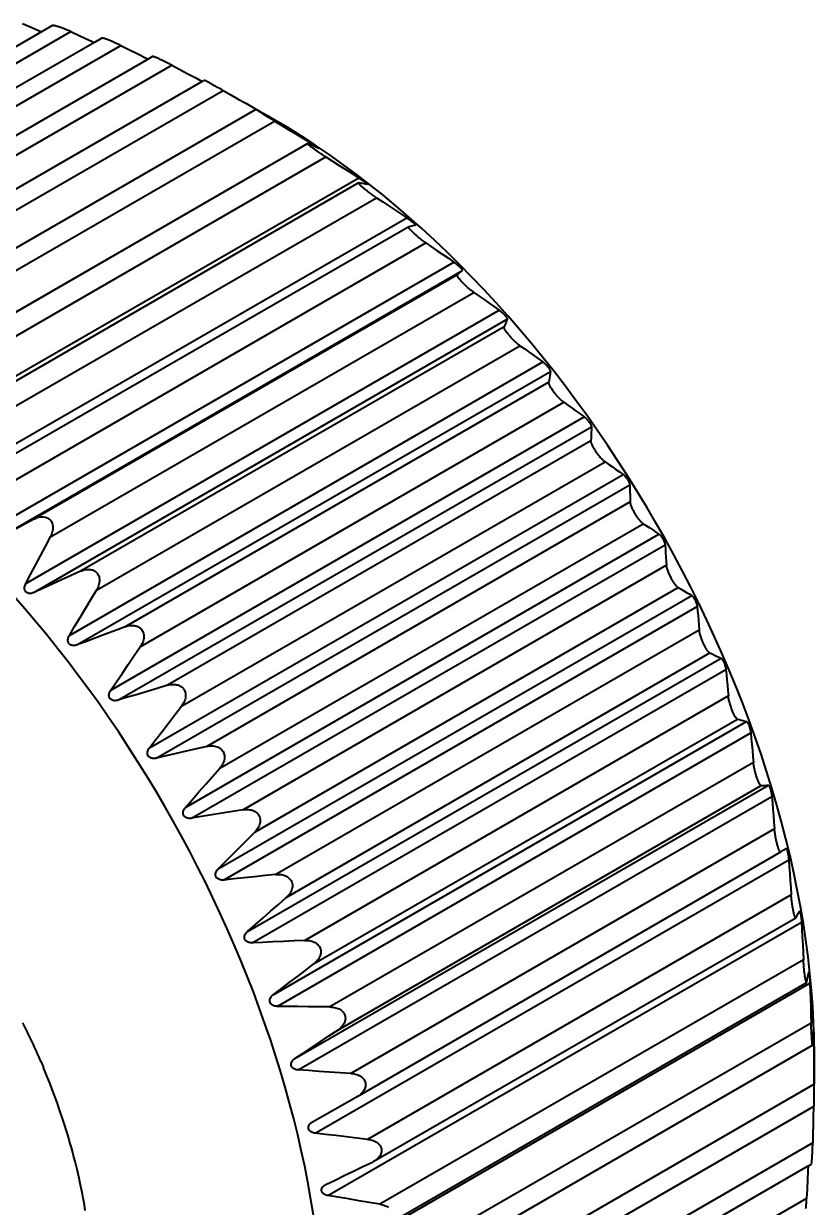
# Model space of a CAD drawing. Header units: millimetres. Extents: x 15 to 415, y 5 to 292.
# Drawn here: x 333.696 to 336.54, y 122.882 to 127.141 of the extents above; entities that cross this region are included whole.
import ezdxf

# ---------------------------------------------------------------- set-up
doc = ezdxf.new("R2010")
doc.units = ezdxf.units.MM
doc.layers.add('Geometries', color=7, linetype='Continuous')

msp = doc.modelspace()

# ---------------------------------------------------------------- linework, layer by layer
at = {"layer": 'Geometries', "linetype": 'Continuous', "lineweight": 40}
for p, q in [((333.7975, 127.1335), (333.7601, 127.112)), ((333.7601, 127.112), (332.3079, 126.2736)), ((332.3423, 126.2326), (333.8657, 127.1122)), ((333.9502, 127.0734), (332.4838, 126.2268)), ((333.9765, 127.0885), (333.9502, 127.0734)), ((332.5217, 126.1827), (334.0452, 127.0623)), ((334.1431, 127.0135), (332.6632, 126.1591)), ((332.7047, 126.112), (334.2281, 126.9916)), ((334.1594, 127.023), (334.1431, 127.0135)), ((334.3375, 126.9331), (332.8445, 126.0711)), ((332.8896, 126.0211), (334.413, 126.9007)), ((334.3448, 126.9373), (334.3375, 126.9331)), ((334.5311, 126.8323), (333.0264, 125.9636)), ((334.5472, 126.8236), (334.5476, 126.8239)), ((333.0749, 125.9108), (334.5984, 126.7903)), ((334.5732, 126.8091), (334.5732, 126.809)), ((334.5793, 126.8056), (334.5732, 126.809)), ((334.5733, 126.8092), (334.5951, 126.7965)), ((333.0213, 125.7305), (334.7248, 126.714)), ((334.7168, 126.7088), (333.2074, 125.8373)), ((333.2593, 125.7818), (334.7827, 126.6613)), ((333.1972, 125.6031), (334.9008, 126.5866)), ((334.9005, 126.5677), (333.3859, 125.6932)), ((333.4412, 125.6353), (334.9646, 126.5148)), ((333.3704, 125.4591), (335.0739, 126.4427)), ((335.0807, 126.4103), (333.5606, 125.5327)), ((335.0807, 126.4103), (335.0811, 126.4104)), ((335.1046, 126.4154), (335.1044, 126.4153)), ((333.6191, 125.4724), (335.1426, 126.3519)), ((333.5395, 125.2998), (335.243, 126.2833)), ((333.5691, 125.2699), (335.2726, 126.2534)), ((335.2557, 126.2376), (333.7323, 125.358)), ((333.7917, 125.2944), (335.3151, 126.1739)), ((333.7031, 125.1264), (335.4066, 126.1099)), ((333.7316, 125.0941), (335.4351, 126.0776)), ((335.424, 126.0505), (333.9006, 125.171)), ((333.9575, 125.1028), (335.4809, 125.9823)), ((333.8599, 124.9403), (335.5635, 125.9238)), ((333.8871, 124.9059), (335.5906, 125.8894)), ((335.5846, 125.8509), (334.0612, 124.9713)), ((334.1151, 124.8991), (335.6385, 125.7787)), ((334.0087, 124.7429), (335.7122, 125.7265)), ((334.0343, 124.7067), (335.7378, 125.6902)), ((335.7363, 125.6402), (334.2129, 124.7606)), ((334.2634, 124.685), (335.7868, 125.5645)), ((334.1482, 124.536), (335.8517, 125.5195)), ((334.172, 124.4982), (335.8756, 125.4818)), ((335.8778, 125.4202), (334.3544, 124.5406)), ((333.7323, 125.358), (333.5691, 125.2699)), ((334.4011, 124.4621), (335.9245, 125.3417)), ((334.2774, 124.3211), (335.9809, 125.3046)), ((334.2992, 124.2821), (336.0027, 125.2656)), ((336.008, 125.1926), (334.4846, 124.313)), ((334.5271, 124.2323), (336.0505, 125.1119)), ((334.3951, 124.1), (336.0986, 125.0836)), ((334.4148, 124.0601), (336.1183, 125.0436)), ((336.1259, 124.9593), (334.6024, 124.0797)), ((334.5005, 123.8745), (336.204, 124.858)), ((334.6404, 123.9974), (336.1638, 124.877)), ((334.5179, 123.834), (336.2214, 124.8175)), ((336.2304, 124.7221), (334.707, 123.8426)), ((334.5927, 123.6464), (336.2962, 124.6299)), ((334.7401, 123.7594), (336.2635, 124.6389)), ((334.6076, 123.6056), (336.3111, 124.5891)), ((336.3208, 124.483), (334.7974, 123.6034)), ((334.6709, 123.4175), (336.3744, 124.401)), ((334.8254, 123.5201), (336.3488, 124.3996)), ((334.6833, 123.3767), (336.3868, 124.3602)), ((336.3963, 124.2439), (334.8729, 123.3643)), ((334.7443, 123.1492), (336.4478, 124.1327)), ((334.896, 123.2816), (336.419, 124.1609)), ((336.419, 124.1609), (336.419, 124.1609)), ((336.438, 124.1731), (336.438, 124.1731)), ((336.4564, 124.0066), (334.933, 123.1271)), ((334.9557, 123.0482), (336.4731, 123.9243)), ((334.7901, 122.925), (336.4936, 123.9085)), ((336.5005, 123.7732), (334.977, 122.8937)), ((334.8203, 122.7057), (336.5239, 123.6893)), ((334.9994, 122.8189), (336.5114, 123.6918)), ((336.5282, 123.5455), (335.0048, 122.666)), ((335.0266, 122.5954), (336.5336, 123.4655)), ((336.534, 123.4679), (336.5345, 123.4746)), ((336.5345, 123.4746), (336.5383, 123.4768)), ((336.5397, 123.264), (336.5397, 123.4285)), ((333.7593, 123.4032), (333.7671, 123.3848)), ((336.5394, 123.3254), (335.016, 122.4458)), ((334.7345, 123.1896), (334.8956, 123.2814)), ((334.896, 123.2816), (334.8956, 123.2814)), ((335.0371, 122.3796), (336.5365, 123.2452)), ((336.5365, 123.2452), (336.5395, 123.247)), ((334.7343, 123.1895), (334.7345, 123.1896)), ((336.534, 123.1145), (335.0106, 122.235)), ((335.031, 122.1732), (336.5175, 123.0315)), ((336.5175, 123.0315), (336.5292, 123.0382)), ((334.7803, 122.9632), (334.783, 122.9646)), ((336.512, 122.9146), (334.9886, 122.0351))]:
    msp.add_line(p, q, dxfattribs=at)
at = {"layer": 'Geometries', "linetype": 'Continuous', "lineweight": 40, "flags": 128}
for points in [[(333.6911, 127.1409), (333.7244, 127.127), (333.7574, 127.1131), (333.7601, 127.112)], [(333.8657, 127.1122), (333.8614, 127.1141), (333.857, 127.116), (333.8525, 127.1179), (333.8479, 127.1199), (333.8433, 127.1217), (333.8394, 127.1232), (333.8355, 127.1247), (333.8316, 127.1261), (333.8277, 127.1275), (333.8246, 127.1285), (333.8215, 127.1295), (333.8184, 127.1305), (333.8156, 127.1313), (333.8128, 127.132), (333.8102, 127.1327), (333.8077, 127.1332), (333.8055, 127.1336), (333.8032, 127.1339), (333.8013, 127.1341), (333.7997, 127.1341), (333.7984, 127.1339), (333.7975, 127.1336), (333.7975, 127.1335)], [(333.8657, 127.1122), (333.8977, 127.0975), (333.9294, 127.083), (333.9503, 127.0734)], [(334.0452, 127.0623), (334.0411, 127.0643), (334.0369, 127.0663), (334.0325, 127.0684), (334.0281, 127.0704), (334.0235, 127.0725), (334.0197, 127.0742), (334.0159, 127.0758), (334.0121, 127.0775), (334.0083, 127.0791), (334.0052, 127.0803), (334.0021, 127.0816), (333.9991, 127.0827), (333.9962, 127.0838), (333.9934, 127.0848), (333.9907, 127.0857), (333.9882, 127.0865), (333.986, 127.0872), (333.9836, 127.0878), (333.9815, 127.0883), (333.9798, 127.0886), (333.9784, 127.0888), (333.9773, 127.0888), (333.9766, 127.0886), (333.9765, 127.0885)], [(334.0452, 127.0623), (334.0758, 127.0471), (334.106, 127.032), (334.136, 127.0171), (334.1431, 127.0135)], [(334.2281, 126.9916), (334.2242, 126.9936), (334.2202, 126.9958), (334.216, 126.9979), (334.2117, 127.0001), (334.2073, 127.0023), (334.2037, 127.0042), (334.1999, 127.006), (334.1962, 127.0079), (334.1924, 127.0097), (334.1894, 127.0111), (334.1863, 127.0125), (334.1834, 127.0139), (334.1805, 127.0152), (334.1777, 127.0165), (334.175, 127.0177), (334.1725, 127.0187), (334.1702, 127.0197), (334.1677, 127.0207), (334.1656, 127.0215), (334.1637, 127.0221), (334.1622, 127.0226), (334.161, 127.0229), (334.1601, 127.023), (334.1595, 127.023), (334.1594, 127.0229)], [(334.2281, 126.9916), (334.2572, 126.9761), (334.2859, 126.9607), (334.3144, 126.9455), (334.3375, 126.9331)], [(334.413, 126.9007), (334.4093, 126.9028), (334.4055, 126.9049), (334.4015, 126.9072), (334.3974, 126.9095), (334.3932, 126.9118), (334.3896, 126.9138), (334.386, 126.9158), (334.3824, 126.9178), (334.3787, 126.9198), (334.3758, 126.9214), (334.3728, 126.9231), (334.3698, 126.9247), (334.367, 126.9262), (334.3642, 126.9277), (334.3615, 126.9291), (334.359, 126.9304), (334.3567, 126.9317), (334.3542, 126.933), (334.3519, 126.9341), (334.35, 126.9351), (334.3484, 126.9359), (334.347, 126.9365), (334.346, 126.9369), (334.3452, 126.9372), (334.3448, 126.9373), (334.3448, 126.9373)], [(334.413, 126.9007), (334.4405, 126.8851), (334.4677, 126.8696), (334.4946, 126.8543), (334.5213, 126.839), (334.5476, 126.8239)], [(334.5984, 126.7903), (334.5949, 126.7924), (334.5913, 126.7946), (334.5875, 126.7969), (334.5836, 126.7992), (334.5796, 126.8017), (334.5762, 126.8038), (334.5727, 126.8059), (334.5692, 126.8081), (334.5657, 126.8102), (334.5628, 126.812), (334.5599, 126.8138), (334.557, 126.8156), (334.5542, 126.8174), (334.5514, 126.8191), (334.5488, 126.8208), (334.5463, 126.8223), (334.5439, 126.8238), (334.5414, 126.8254), (334.5391, 126.8269), (334.5371, 126.8281), (334.5354, 126.8293), (334.534, 126.8302), (334.5328, 126.8309), (334.5319, 126.8316), (334.5313, 126.832), (334.5311, 126.8322), (334.5311, 126.8323)], [(334.5311, 126.8323), (334.5311, 126.8323), (334.5315, 126.8322), (334.532, 126.8319), (334.5328, 126.8315), (334.5338, 126.8309)], [(334.5472, 126.8236), (334.5432, 126.8258), (334.5338, 126.8309)], [(334.5732, 126.8091), (334.5704, 126.8106), (334.5614, 126.8157), (334.5524, 126.8207), (334.5472, 126.8236)], [(334.5476, 126.8239), (334.5499, 126.8226), (334.5523, 126.8212), (334.5549, 126.8197), (334.5575, 126.8182), (334.5592, 126.8173), (334.5609, 126.8163), (334.5627, 126.8153), (334.5644, 126.8143), (334.5658, 126.8135), (334.5672, 126.8127), (334.5686, 126.8118), (334.57, 126.811), (334.5713, 126.8103), (334.5726, 126.8096), (334.5733, 126.8092)], [(334.5733, 126.8092), (334.5738, 126.8089), (334.5749, 126.8082), (334.5766, 126.8072), (334.578, 126.8064), (334.5792, 126.8057), (334.58, 126.8053), (334.5803, 126.8051), (334.5805, 126.8049), (334.5806, 126.8049)], [(334.5806, 126.8049), (334.5806, 126.8049), (334.5804, 126.805), (334.58, 126.8052), (334.5793, 126.8056)], [(334.5984, 126.7903), (334.6242, 126.7748), (334.6497, 126.7595), (334.675, 126.7442), (334.7001, 126.7291), (334.7248, 126.714)], [(334.7827, 126.6613), (334.7795, 126.6634), (334.7761, 126.6656), (334.7725, 126.6679), (334.7688, 126.6703), (334.765, 126.6728), (334.7618, 126.675), (334.7585, 126.6772), (334.7551, 126.6795), (334.7517, 126.6818), (334.7489, 126.6838), (334.7461, 126.6857), (334.7433, 126.6877), (334.7406, 126.6896), (334.7379, 126.6916), (334.7353, 126.6935), (334.7328, 126.6953), (334.7305, 126.697), (334.7279, 126.6989), (334.7256, 126.7007), (334.7236, 126.7022), (334.7218, 126.7037), (334.7203, 126.7049), (334.719, 126.706), (334.718, 126.707), (334.7173, 126.7077), (334.7169, 126.7083), (334.7167, 126.7086), (334.7168, 126.7088)], [(334.7168, 126.7088), (334.7169, 126.7088), (334.7173, 126.7088), (334.7179, 126.7086), (334.7187, 126.7083)], [(334.7563, 126.6926), (334.749, 126.6957), (334.7416, 126.6989), (334.7341, 126.702), (334.7265, 126.7052), (334.7187, 126.7083)], [(334.7248, 126.714), (334.727, 126.7127), (334.7293, 126.7113), (334.7317, 126.7098), (334.7342, 126.7082), (334.7364, 126.7069), (334.7386, 126.7055), (334.7408, 126.704), (334.7427, 126.7028), (334.7445, 126.7016), (334.7463, 126.7004), (334.748, 126.6993), (334.7497, 126.6982), (334.7512, 126.6972), (334.7524, 126.6963), (334.7534, 126.6955), (334.7544, 126.6949), (334.7556, 126.694), (334.7564, 126.6933), (334.757, 126.6928), (334.7573, 126.6924), (334.7572, 126.6923)], [(334.7572, 126.6923), (334.7572, 126.6923), (334.7569, 126.6924), (334.7563, 126.6926)], [(334.7827, 126.6613), (334.8068, 126.6462), (334.8307, 126.6311), (334.8543, 126.6162), (334.8776, 126.6013), (334.9008, 126.5866)], [(334.9646, 126.5148), (334.9616, 126.5168), (334.9585, 126.519), (334.9551, 126.5213), (334.9516, 126.5237), (334.948, 126.5263), (334.945, 126.5285), (334.9419, 126.5308), (334.9386, 126.5332), (334.9354, 126.5356), (334.9327, 126.5377), (334.93, 126.5398), (334.9273, 126.5419), (334.9247, 126.544), (334.922, 126.5462), (334.9195, 126.5482), (334.917, 126.5503), (334.9147, 126.5522), (334.9122, 126.5544), (334.9099, 126.5565), (334.9079, 126.5584), (334.906, 126.5601), (334.9044, 126.5617), (334.9031, 126.5631), (334.902, 126.5644), (334.9011, 126.5655), (334.9006, 126.5664), (334.9003, 126.567), (334.9003, 126.5675), (334.9005, 126.5677)], [(334.9005, 126.5677), (334.9006, 126.5677), (334.901, 126.5678), (334.9017, 126.5678)], [(334.9008, 126.5866), (334.9028, 126.5853), (334.9049, 126.5839), (334.9072, 126.5824), (334.9096, 126.5808), (334.9117, 126.5793), (334.9138, 126.5778), (334.9159, 126.5763), (334.9177, 126.575), (334.9195, 126.5737), (334.9212, 126.5724), (334.9229, 126.5711), (334.9245, 126.5699), (334.926, 126.5687), (334.9272, 126.5677), (334.9283, 126.5668), (334.9292, 126.566), (334.9305, 126.5648), (334.9314, 126.5639), (334.9321, 126.5631), (334.9324, 126.5626), (334.9325, 126.5623), (334.9324, 126.5621)], [(334.9319, 126.5621), (334.926, 126.5633), (334.9201, 126.5644), (334.914, 126.5656), (334.9079, 126.5667), (334.9017, 126.5678)], [(334.9324, 126.5621), (334.9323, 126.5621), (334.9319, 126.5621)], [(334.9646, 126.5148), (334.987, 126.5002), (335.0091, 126.4856), (335.0309, 126.4712), (335.0525, 126.4569), (335.0739, 126.4427)], [(335.0739, 126.4427), (335.0758, 126.4414), (335.0778, 126.44), (335.08, 126.4385), (335.0822, 126.4368), (335.0842, 126.4354), (335.0862, 126.4338), (335.0882, 126.4322), (335.0899, 126.4308), (335.0917, 126.4294), (335.0933, 126.428), (335.095, 126.4266), (335.0965, 126.4252), (335.098, 126.4239), (335.0992, 126.4228), (335.1003, 126.4217), (335.1012, 126.4207), (335.1025, 126.4194), (335.1035, 126.4182), (335.1042, 126.4172), (335.1046, 126.4165), (335.1048, 126.4159), (335.1047, 126.4155), (335.1046, 126.4154)], [(335.1426, 126.3519), (335.1398, 126.3538), (335.1369, 126.3559), (335.1338, 126.3582), (335.1305, 126.3606), (335.1272, 126.3632), (335.1243, 126.3654), (335.1213, 126.3678), (335.1183, 126.3703), (335.1152, 126.3728), (335.1126, 126.375), (335.1101, 126.3772), (335.1075, 126.3795), (335.1049, 126.3817), (335.1024, 126.384), (335.0999, 126.3863), (335.0976, 126.3885), (335.0953, 126.3907), (335.0928, 126.3932), (335.0905, 126.3955), (335.0885, 126.3977), (335.0866, 126.3997), (335.085, 126.4016), (335.0837, 126.4033), (335.0824, 126.4049), (335.0815, 126.4064), (335.0808, 126.4076), (335.0804, 126.4086), (335.0803, 126.4093), (335.0804, 126.4099), (335.0806, 126.4102), (335.0807, 126.4103)], [(335.1044, 126.4153), (335.0999, 126.4144), (335.0953, 126.4135), (335.0907, 126.4125), (335.0859, 126.4115), (335.0811, 126.4104)], [(335.1426, 126.3519), (335.1631, 126.338), (335.1834, 126.3242), (335.2035, 126.3105), (335.2234, 126.2968), (335.243, 126.2833)], [(335.243, 126.2833), (335.2448, 126.2821), (335.2466, 126.2807), (335.2486, 126.2792), (335.2507, 126.2776), (335.2525, 126.2761), (335.2544, 126.2745), (335.2564, 126.2728), (335.258, 126.2714), (335.2596, 126.2699), (335.2612, 126.2684), (335.2628, 126.2669), (335.2643, 126.2654), (335.2658, 126.2639), (335.2669, 126.2626), (335.268, 126.2614), (335.269, 126.2603), (335.2703, 126.2587), (335.2713, 126.2574), (335.272, 126.2561), (335.2725, 126.2552), (335.2728, 126.2544), (335.2728, 126.2538), (335.2726, 126.2534)], [(335.3151, 126.1739), (335.313, 126.1754), (335.3109, 126.177), (335.3086, 126.1787), (335.3061, 126.1806), (335.3036, 126.1827), (335.3009, 126.1849), (335.2983, 126.1871), (335.2955, 126.1895), (335.2927, 126.192), (335.2897, 126.1947), (335.2873, 126.1969), (335.2849, 126.1992), (335.2824, 126.2016), (335.28, 126.204), (335.2776, 126.2064), (335.2753, 126.2088), (335.2729, 126.2113), (335.2707, 126.2137), (335.2689, 126.2157), (335.2672, 126.2177), (335.2655, 126.2196), (335.264, 126.2215), (335.2626, 126.2232), (335.2613, 126.2249), (335.2602, 126.2265), (335.2591, 126.2279), (335.2578, 126.2299), (335.2568, 126.2317), (335.256, 126.2332), (335.2555, 126.2346), (335.2553, 126.2356), (335.2552, 126.2364), (335.2554, 126.2371), (335.2557, 126.2376)], [(335.2726, 126.2534), (335.2694, 126.2503), (335.2661, 126.2472), (335.2627, 126.244), (335.2592, 126.2408), (335.2557, 126.2376)], [(335.3151, 126.1739), (335.3338, 126.1609), (335.3523, 126.148), (335.3706, 126.1352), (335.3887, 126.1225), (335.4066, 126.1099)], [(335.4066, 126.1099), (335.4082, 126.1087), (335.4099, 126.1074), (335.4118, 126.106), (335.4137, 126.1043), (335.4154, 126.1028), (335.4172, 126.1012), (335.419, 126.0995), (335.4205, 126.098), (335.4221, 126.0964), (335.4236, 126.0948), (335.4251, 126.0932), (335.4266, 126.0916), (335.4279, 126.09), (335.4291, 126.0886), (335.4301, 126.0873), (335.4311, 126.0861), (335.4324, 126.0843), (335.4334, 126.0827), (335.4342, 126.0812), (335.4348, 126.08), (335.4351, 126.079), (335.4352, 126.0782), (335.4351, 126.0776)], [(335.4809, 125.9823), (335.4786, 125.984), (335.4761, 125.9859), (335.4735, 125.988), (335.4708, 125.9903), (335.4679, 125.9928), (335.4654, 125.995), (335.4629, 125.9974), (335.4602, 126), (335.4575, 126.0027), (335.4553, 126.005), (335.453, 126.0074), (335.4506, 126.0098), (335.4483, 126.0124), (335.4461, 126.0149), (335.4438, 126.0175), (335.4416, 126.0201), (335.4395, 126.0227), (335.4372, 126.0256), (335.435, 126.0284), (335.433, 126.0311), (335.4312, 126.0338), (335.4296, 126.0362), (335.4281, 126.0385), (335.4268, 126.0408), (335.4257, 126.0429), (335.4249, 126.0448), (335.4243, 126.0464), (335.4239, 126.0477), (335.4238, 126.0488), (335.4238, 126.0498), (335.424, 126.0505)], [(335.4351, 126.0776), (335.433, 126.0723), (335.4308, 126.067), (335.4286, 126.0616), (335.4263, 126.0561), (335.424, 126.0505)], [(335.4809, 125.9823), (335.4978, 125.9705), (335.5145, 125.9587), (335.531, 125.947), (335.5473, 125.9353), (335.5635, 125.9238)], [(335.5635, 125.9238), (335.5649, 125.9227), (335.5664, 125.9215), (335.5681, 125.92), (335.5699, 125.9184), (335.5715, 125.9169), (335.5731, 125.9153), (335.5748, 125.9136), (335.5762, 125.912), (335.5777, 125.9104), (335.5791, 125.9088), (335.5806, 125.9071), (335.5819, 125.9053), (335.5833, 125.9036), (335.5844, 125.9022), (335.5854, 125.9007), (335.5863, 125.8993), (335.5876, 125.8973), (335.5886, 125.8955), (335.5894, 125.8939), (335.59, 125.8924), (335.5904, 125.8912), (335.5906, 125.8902), (335.5906, 125.8894)], [(335.5906, 125.8894), (335.5895, 125.8819), (335.5883, 125.8742), (335.5872, 125.8665), (335.5859, 125.8588), (335.5846, 125.8509)], [(335.6385, 125.7787), (335.6365, 125.7802), (335.6343, 125.7819), (335.6319, 125.7839), (335.6294, 125.7861), (335.6268, 125.7885), (335.6246, 125.7907), (335.6222, 125.7931), (335.6198, 125.7956), (335.6173, 125.7983), (335.6152, 125.8007), (335.613, 125.8031), (335.6109, 125.8057), (335.6087, 125.8083), (335.6066, 125.8109), (335.6044, 125.8137), (335.6024, 125.8164), (335.6004, 125.8191), (335.5982, 125.8222), (335.5961, 125.8253), (335.5941, 125.8282), (335.5924, 125.8311), (335.5908, 125.8339), (335.5894, 125.8364), (335.588, 125.839), (335.5869, 125.8415), (335.586, 125.8436), (335.5853, 125.8456), (335.5849, 125.8472), (335.5846, 125.8486), (335.5845, 125.8498), (335.5846, 125.8509)], [(335.6385, 125.7787), (335.6536, 125.7681), (335.6685, 125.7576), (335.6832, 125.7471), (335.6978, 125.7368), (335.7122, 125.7265)], [(335.7122, 125.7265), (335.7135, 125.7255), (335.7149, 125.7243), (335.7164, 125.723), (335.718, 125.7214), (335.7195, 125.72), (335.721, 125.7183), (335.7225, 125.7166), (335.7239, 125.715), (335.7252, 125.7134), (335.7266, 125.7117), (335.7279, 125.7099), (335.7292, 125.7081), (335.7304, 125.7063), (335.7315, 125.7047), (335.7324, 125.7031), (335.7333, 125.7017), (335.7346, 125.6995), (335.7356, 125.6974), (335.7364, 125.6956), (335.7371, 125.6939), (335.7375, 125.6925), (335.7377, 125.6913), (335.7378, 125.6902)], [(335.7378, 125.6902), (335.7376, 125.6804), (335.7373, 125.6705), (335.737, 125.6605), (335.7367, 125.6504), (335.7363, 125.6402)], [(335.7868, 125.5645), (335.785, 125.5658), (335.783, 125.5674), (335.7809, 125.5692), (335.7787, 125.5713), (335.7763, 125.5736), (335.7743, 125.5758), (335.7722, 125.5781), (335.7699, 125.5806), (335.7677, 125.5833), (335.7657, 125.5857), (335.7638, 125.5881), (335.7618, 125.5907), (335.7598, 125.5934), (335.7578, 125.5961), (335.7558, 125.599), (335.7539, 125.6018), (335.752, 125.6047), (335.7499, 125.608), (335.7479, 125.6113), (335.7461, 125.6144), (335.7444, 125.6176), (335.7428, 125.6205), (335.7415, 125.6233), (335.7401, 125.6263), (335.739, 125.629), (335.7381, 125.6315), (335.7373, 125.6337), (335.7368, 125.6356), (335.7365, 125.6374), (335.7363, 125.6389), (335.7363, 125.6402)], [(335.7868, 125.5645), (335.8001, 125.5554), (335.8132, 125.5463), (335.8262, 125.5373), (335.8391, 125.5284), (335.8517, 125.5195)], [(335.8517, 125.5195), (335.8529, 125.5187), (335.8541, 125.5176), (335.8555, 125.5163), (335.8569, 125.5149), (335.8582, 125.5134), (335.8596, 125.5118), (335.861, 125.5101), (335.8622, 125.5085), (335.8635, 125.5069), (335.8647, 125.5051), (335.8659, 125.5033), (335.8671, 125.5014), (335.8683, 125.4995), (335.8693, 125.4978), (335.8702, 125.4962), (335.871, 125.4946), (335.8722, 125.4922), (335.8732, 125.49), (335.874, 125.488), (335.8747, 125.4861), (335.8751, 125.4845), (335.8754, 125.483), (335.8756, 125.4818)], [(335.8756, 125.4818), (335.8761, 125.4697), (335.8766, 125.4575), (335.877, 125.4452), (335.8774, 125.4327), (335.8778, 125.4202)], [(335.9245, 125.3417), (335.9229, 125.3428), (335.9212, 125.3441), (335.9194, 125.3458), (335.9174, 125.3477), (335.9153, 125.3499), (335.9135, 125.3519), (335.9115, 125.3542), (335.9095, 125.3567), (335.9075, 125.3593), (335.9057, 125.3617), (335.904, 125.3641), (335.9022, 125.3667), (335.9003, 125.3695), (335.8985, 125.3723), (335.8967, 125.3752), (335.8949, 125.3781), (335.8932, 125.3811), (335.8912, 125.3846), (335.8894, 125.388), (335.8876, 125.3914), (335.886, 125.3947), (335.8845, 125.3979), (335.8832, 125.401), (335.8819, 125.4042), (335.8808, 125.4072), (335.8799, 125.41), (335.8791, 125.4126), (335.8786, 125.4148), (335.8782, 125.4168), (335.8779, 125.4186), (335.8778, 125.4202)], [(333.7323, 125.358), (333.7367, 125.3602), (333.7413, 125.3622), (333.7459, 125.3638), (333.7506, 125.3651), (333.7554, 125.3661), (333.7594, 125.3665), (333.7633, 125.3667), (333.7673, 125.3665), (333.7712, 125.366), (333.7744, 125.3653), (333.7775, 125.3644), (333.7805, 125.3632), (333.7833, 125.3617), (333.7861, 125.36), (333.7886, 125.3579), (333.791, 125.3556), (333.7931, 125.3531), (333.7953, 125.3499), (333.7971, 125.3464), (333.7985, 125.3427), (333.7997, 125.3388), (333.8004, 125.3347), (333.8008, 125.3305), (333.8008, 125.3258), (333.8004, 125.321), (333.7996, 125.3162), (333.7985, 125.3115), (333.7972, 125.3071), (333.7956, 125.3028), (333.7937, 125.2985), (333.7917, 125.2944)], [(335.9245, 125.3417), (335.9361, 125.3342), (335.9475, 125.3267), (335.9587, 125.3193), (335.9699, 125.312), (335.9809, 125.3046)], [(333.7031, 125.1264), (333.7205, 125.1593), (333.738, 125.1926), (333.7557, 125.2262), (333.7736, 125.2601), (333.7917, 125.2944)], [(335.9809, 125.3046), (335.9819, 125.3039), (335.983, 125.303), (335.9842, 125.3018), (335.9854, 125.3004), (335.9866, 125.2991), (335.9878, 125.2975), (335.9891, 125.2958), (335.9902, 125.2942), (335.9913, 125.2925), (335.9924, 125.2908), (335.9936, 125.2889), (335.9947, 125.287), (335.9957, 125.285), (335.9966, 125.2833), (335.9975, 125.2815), (335.9983, 125.2799), (335.9994, 125.2773), (336.0003, 125.2749), (336.0011, 125.2727), (336.0018, 125.2706), (336.0022, 125.2688), (336.0026, 125.2671), (336.0027, 125.2656)], [(336.0027, 125.2656), (336.0039, 125.2513), (336.0049, 125.2369), (336.006, 125.2223), (336.007, 125.2075), (336.008, 125.1926)], [(333.9006, 125.171), (333.8661, 125.1553), (333.832, 125.1398), (333.7982, 125.1244), (333.7647, 125.1092), (333.7316, 125.0941)], [(333.9006, 125.171), (333.9051, 125.1729), (333.9098, 125.1745), (333.9146, 125.1759), (333.9194, 125.1768), (333.9243, 125.1774), (333.9283, 125.1776), (333.9323, 125.1775), (333.9363, 125.177), (333.9402, 125.1763), (333.9434, 125.1754), (333.9465, 125.1742), (333.9495, 125.1728), (333.9523, 125.1711), (333.9549, 125.1691), (333.9574, 125.1669), (333.9597, 125.1644), (333.9617, 125.1617), (333.9638, 125.1583), (333.9654, 125.1547), (333.9667, 125.1509), (333.9676, 125.1468), (333.9682, 125.1427), (333.9684, 125.1385), (333.9681, 125.1337), (333.9675, 125.1289), (333.9665, 125.1242), (333.9652, 125.1195), (333.9636, 125.1152), (333.9618, 125.1109), (333.9597, 125.1068), (333.9575, 125.1028)], [(336.0505, 125.1119), (336.0492, 125.1127), (336.0477, 125.1139), (336.0461, 125.1154), (336.0444, 125.1171), (336.0425, 125.1191), (336.0409, 125.1211), (336.0392, 125.1232), (336.0375, 125.1256), (336.0356, 125.1282), (336.0341, 125.1305), (336.0325, 125.133), (336.0309, 125.1356), (336.0292, 125.1383), (336.0276, 125.1411), (336.0259, 125.1441), (336.0243, 125.1471), (336.0227, 125.1502), (336.0209, 125.1538), (336.0192, 125.1574), (336.0176, 125.1609), (336.0161, 125.1645), (336.0147, 125.1679), (336.0135, 125.1712), (336.0122, 125.1747), (336.0112, 125.178), (336.0102, 125.181), (336.0095, 125.1839), (336.0089, 125.1863), (336.0085, 125.1886), (336.0082, 125.1907), (336.008, 125.1926)], [(333.7316, 125.0941), (333.7287, 125.0929), (333.7258, 125.092), (333.7228, 125.0913), (333.7198, 125.0909), (333.7172, 125.0909), (333.7146, 125.0911), (333.7121, 125.0915), (333.7101, 125.0922), (333.7082, 125.093), (333.7064, 125.0941), (333.7047, 125.0954), (333.7032, 125.097), (333.7019, 125.0987), (333.7009, 125.1003), (333.7001, 125.1021), (333.6995, 125.104), (333.6989, 125.107), (333.6987, 125.1102), (333.6989, 125.1135), (333.6995, 125.1167), (333.7004, 125.1199), (333.7016, 125.1232), (333.7031, 125.1264)], [(336.0505, 125.1119), (336.0604, 125.1061), (336.0701, 125.1005), (336.0797, 125.0948), (336.0892, 125.0892), (336.0986, 125.0836)], [(333.8599, 124.9403), (333.879, 124.9721), (333.8983, 125.0043), (333.9178, 125.0368), (333.9375, 125.0697), (333.9575, 125.1028)], [(336.0986, 125.0836), (336.0995, 125.083), (336.1004, 125.0822), (336.1014, 125.0811), (336.1026, 125.0798), (336.1036, 125.0785), (336.1046, 125.077), (336.1058, 125.0754), (336.1067, 125.0738), (336.1077, 125.0721), (336.1087, 125.0704), (336.1098, 125.0685), (336.1107, 125.0665), (336.1117, 125.0645), (336.1125, 125.0627), (336.1133, 125.0609), (336.114, 125.0591), (336.1151, 125.0564), (336.1159, 125.0539), (336.1167, 125.0515), (336.1173, 125.0492), (336.1178, 125.0472), (336.1181, 125.0453), (336.1183, 125.0436)], [(336.1183, 125.0436), (336.1199, 125.0271), (336.1214, 125.0104), (336.1229, 124.9935), (336.1244, 124.9765), (336.1259, 124.9593)], [(334.0612, 124.9713), (334.0257, 124.958), (333.9905, 124.9447), (333.9557, 124.9316), (333.9212, 124.9187), (333.8871, 124.9059)], [(334.0612, 124.9713), (334.0659, 124.9729), (334.0707, 124.9743), (334.0756, 124.9753), (334.0805, 124.9759), (334.0854, 124.9762), (334.0895, 124.9761), (334.0935, 124.9757), (334.0975, 124.9749), (334.1014, 124.9739), (334.1046, 124.9728), (334.1076, 124.9714), (334.1105, 124.9698), (334.1133, 124.9679), (334.1159, 124.9657), (334.1183, 124.9633), (334.1205, 124.9607), (334.1224, 124.9579), (334.1242, 124.9543), (334.1257, 124.9506), (334.1268, 124.9467), (334.1276, 124.9425), (334.1279, 124.9383), (334.1279, 124.9341), (334.1274, 124.9293), (334.1265, 124.9246), (334.1253, 124.9199), (334.1237, 124.9153), (334.1219, 124.9111), (334.1199, 124.907), (334.1176, 124.903), (334.1151, 124.8991)], [(336.1638, 124.877), (336.1627, 124.8776), (336.1615, 124.8786), (336.1601, 124.8798), (336.1586, 124.8813), (336.157, 124.8832), (336.1557, 124.885), (336.1542, 124.887), (336.1527, 124.8892), (336.1511, 124.8918), (336.1497, 124.894), (336.1483, 124.8964), (336.1469, 124.899), (336.1455, 124.9017), (336.144, 124.9046), (336.1425, 124.9076), (336.1411, 124.9107), (336.1397, 124.9138), (336.1381, 124.9175), (336.1365, 124.9212), (336.1351, 124.9249), (336.1337, 124.9286), (336.1324, 124.9322), (336.1312, 124.9357), (336.1301, 124.9395), (336.1291, 124.943), (336.1282, 124.9464), (336.1275, 124.9495), (336.1269, 124.9522), (336.1264, 124.9548), (336.1261, 124.9571), (336.1259, 124.9593)], [(333.8871, 124.9059), (333.8841, 124.9049), (333.8811, 124.9041), (333.8781, 124.9037), (333.875, 124.9035), (333.8724, 124.9036), (333.8698, 124.904), (333.8673, 124.9047), (333.8653, 124.9054), (333.8634, 124.9064), (333.8616, 124.9076), (333.86, 124.9091), (333.8586, 124.9107), (333.8573, 124.9125), (333.8564, 124.9143), (333.8557, 124.9161), (333.8552, 124.918), (333.8548, 124.9211), (333.8547, 124.9243), (333.8551, 124.9276), (333.8558, 124.9308), (333.8569, 124.934), (333.8583, 124.9372), (333.8599, 124.9403)], [(334.0087, 124.7429), (334.0295, 124.7736), (334.0506, 124.8045), (334.0719, 124.8357), (334.0934, 124.8673), (334.1151, 124.8991)], [(336.1638, 124.877), (336.1721, 124.8732), (336.1802, 124.8694), (336.1883, 124.8656), (336.1962, 124.8618), (336.204, 124.858)], [(336.204, 124.858), (336.2047, 124.8576), (336.2055, 124.8569), (336.2064, 124.856), (336.2073, 124.8548), (336.2082, 124.8536), (336.2091, 124.8522), (336.2101, 124.8506), (336.2109, 124.8491), (336.2118, 124.8475), (336.2127, 124.8457), (336.2136, 124.8438), (336.2145, 124.8418), (336.2153, 124.8398), (336.216, 124.8379), (336.2167, 124.836), (336.2174, 124.8342), (336.2183, 124.8314), (336.2191, 124.8287), (336.2198, 124.8261), (336.2204, 124.8237), (336.2208, 124.8215), (336.2212, 124.8194), (336.2214, 124.8175)], [(336.2214, 124.8175), (336.2233, 124.7988), (336.2251, 124.7799), (336.2269, 124.7608), (336.2287, 124.7416), (336.2304, 124.7221)], [(334.0343, 124.7067), (334.0313, 124.7059), (334.0282, 124.7054), (334.0251, 124.7051), (334.022, 124.7052), (334.0194, 124.7054), (334.0168, 124.706), (334.0143, 124.7068), (334.0124, 124.7077), (334.0105, 124.7089), (334.0088, 124.7102), (334.0072, 124.7117), (334.0058, 124.7135), (334.0047, 124.7153), (334.0039, 124.7172), (334.0032, 124.7191), (334.0028, 124.721), (334.0025, 124.7241), (334.0026, 124.7273), (334.0032, 124.7306), (334.0041, 124.7338), (334.0053, 124.7369), (334.0069, 124.74), (334.0087, 124.7429)], [(334.2129, 124.7606), (334.1764, 124.7496), (334.1404, 124.7387), (334.1047, 124.7279), (334.0693, 124.7173), (334.0343, 124.7067)], [(334.2129, 124.7606), (334.2177, 124.7619), (334.2226, 124.7629), (334.2276, 124.7636), (334.2325, 124.7639), (334.2375, 124.7639), (334.2416, 124.7635), (334.2456, 124.7628), (334.2496, 124.7619), (334.2535, 124.7606), (334.2566, 124.7592), (334.2596, 124.7576), (334.2625, 124.7558), (334.2651, 124.7538), (334.2676, 124.7514), (334.2699, 124.7489), (334.272, 124.7461), (334.2737, 124.7432), (334.2754, 124.7395), (334.2768, 124.7356), (334.2777, 124.7317), (334.2782, 124.7275), (334.2783, 124.7233), (334.278, 124.7191), (334.2773, 124.7143), (334.2762, 124.7096), (334.2747, 124.7051), (334.2729, 124.7006), (334.2709, 124.6965), (334.2686, 124.6925), (334.2661, 124.6887), (334.2634, 124.685)], [(336.2635, 124.6389), (336.2626, 124.6393), (336.2616, 124.64), (336.2605, 124.641), (336.2592, 124.6423), (336.2579, 124.6439), (336.2568, 124.6455), (336.2555, 124.6474), (336.2542, 124.6495), (336.2529, 124.6519), (336.2517, 124.6541), (336.2505, 124.6565), (336.2493, 124.659), (336.248, 124.6617), (336.2468, 124.6645), (336.2455, 124.6675), (336.2442, 124.6706), (336.243, 124.6738), (336.2416, 124.6776), (336.2402, 124.6814), (336.239, 124.6852), (336.2377, 124.6891), (336.2366, 124.6929), (336.2355, 124.6965), (336.2345, 124.7005), (336.2335, 124.7043), (336.2327, 124.7079), (336.232, 124.7112), (336.2315, 124.7143), (336.231, 124.7171), (336.2307, 124.7197), (336.2304, 124.7221)], [(334.1482, 124.536), (334.1708, 124.5652), (334.1936, 124.5947), (334.2166, 124.6245), (334.2399, 124.6546), (334.2634, 124.685)], [(336.2635, 124.6389), (336.2703, 124.6371), (336.2769, 124.6353), (336.2834, 124.6335), (336.2898, 124.6317), (336.2962, 124.6299)], [(336.2962, 124.6299), (336.2967, 124.6296), (336.2974, 124.6291), (336.2981, 124.6283), (336.2989, 124.6273), (336.2996, 124.6262), (336.3004, 124.6249), (336.3012, 124.6233), (336.3019, 124.6219), (336.3027, 124.6203), (336.3034, 124.6185), (336.3042, 124.6166), (336.3049, 124.6146), (336.3057, 124.6126), (336.3063, 124.6107), (336.3069, 124.6088), (336.3075, 124.6069), (336.3083, 124.604), (336.309, 124.6012), (336.3096, 124.5984), (336.3102, 124.5958), (336.3106, 124.5934), (336.3109, 124.5912), (336.3111, 124.5891)], [(336.3111, 124.5891), (336.3131, 124.5683), (336.3151, 124.5473), (336.317, 124.5261), (336.3189, 124.5046), (336.3208, 124.483)], [(334.172, 124.4982), (334.169, 124.4976), (334.1658, 124.4973), (334.1627, 124.4972), (334.1596, 124.4975), (334.157, 124.4979), (334.1544, 124.4986), (334.152, 124.4996), (334.1501, 124.5007), (334.1482, 124.5019), (334.1466, 124.5033), (334.1451, 124.505), (334.1438, 124.5068), (334.1427, 124.5087), (334.142, 124.5106), (334.1415, 124.5125), (334.1412, 124.5145), (334.141, 124.5177), (334.1413, 124.5208), (334.142, 124.524), (334.1431, 124.5272), (334.1445, 124.5302), (334.1462, 124.5332), (334.1482, 124.536)], [(334.3544, 124.5406), (334.3172, 124.5319), (334.2804, 124.5234), (334.2439, 124.5149), (334.2078, 124.5065), (334.172, 124.4982)], [(334.3544, 124.5406), (334.3593, 124.5416), (334.3643, 124.5423), (334.3693, 124.5426), (334.3743, 124.5426), (334.3793, 124.5423), (334.3834, 124.5416), (334.3874, 124.5407), (334.3914, 124.5395), (334.3952, 124.538), (334.3983, 124.5364), (334.4012, 124.5347), (334.404, 124.5327), (334.4065, 124.5305), (334.4089, 124.528), (334.4111, 124.5253), (334.413, 124.5224), (334.4146, 124.5194), (334.4161, 124.5156), (334.4172, 124.5117), (334.4179, 124.5077), (334.4182, 124.5035), (334.4181, 124.4993), (334.4176, 124.4951), (334.4167, 124.4905), (334.4153, 124.4859), (334.4135, 124.4814), (334.4115, 124.4771), (334.4092, 124.4731), (334.4067, 124.4693), (334.404, 124.4656), (334.4011, 124.4621)], [(336.3488, 124.3996), (336.3482, 124.3997), (336.3476, 124.3999), (336.3469, 124.4004), (336.3461, 124.4011), (336.3452, 124.4021), (336.3443, 124.4033), (336.3434, 124.4047), (336.3424, 124.4064), (336.3413, 124.4084), (336.3402, 124.4107), (336.3392, 124.4127), (336.3383, 124.4149), (336.3372, 124.4174), (336.3362, 124.4201), (336.3351, 124.4229), (336.3341, 124.4258), (336.333, 124.4289), (336.3319, 124.4322), (336.331, 124.435), (336.3302, 124.4379), (336.3293, 124.4408), (336.3285, 124.4438), (336.3277, 124.4468), (336.3269, 124.4497), (336.3262, 124.4526), (336.3255, 124.4555), (336.3246, 124.4597), (336.3237, 124.4636), (336.323, 124.4675), (336.3224, 124.4711), (336.3219, 124.4744), (336.3214, 124.4774), (336.3211, 124.4803), (336.3208, 124.483)], [(334.2774, 124.3211), (334.3016, 124.3488), (334.3261, 124.3767), (334.3508, 124.4049), (334.3758, 124.4334), (334.4011, 124.4621)], [(336.3488, 124.3996), (336.3541, 124.3999), (336.3593, 124.4002), (336.3644, 124.4005), (336.3694, 124.4007), (336.3744, 124.401)], [(336.3744, 124.401), (336.3748, 124.4009), (336.3753, 124.4005), (336.3759, 124.3999), (336.3766, 124.399), (336.377, 124.3983), (336.3774, 124.3975), (336.3779, 124.3965), (336.3784, 124.3954), (336.3789, 124.3944), (336.3793, 124.3933), (336.3798, 124.3921), (336.3802, 124.3907), (336.3807, 124.3894), (336.3812, 124.3879), (336.3816, 124.3864), (336.3821, 124.3848), (336.3829, 124.382), (336.3836, 124.379), (336.3843, 124.376), (336.3849, 124.3731), (336.3853, 124.3709), (336.3857, 124.3689), (336.386, 124.3669), (336.3863, 124.3649), (336.3866, 124.3625), (336.3868, 124.3602)], [(336.3868, 124.3602), (336.3888, 124.3374), (336.3907, 124.3144), (336.3926, 124.2911), (336.3945, 124.2676), (336.3963, 124.2439)], [(334.2992, 124.2821), (334.2961, 124.2817), (334.293, 124.2816), (334.2898, 124.2817), (334.2867, 124.2821), (334.2841, 124.2827), (334.2816, 124.2836), (334.2792, 124.2847), (334.2773, 124.2859), (334.2755, 124.2872), (334.2739, 124.2888), (334.2725, 124.2905), (334.2713, 124.2924), (334.2704, 124.2944), (334.2698, 124.2963), (334.2693, 124.2982), (334.2691, 124.3002), (334.2691, 124.3033), (334.2696, 124.3065), (334.2705, 124.3096), (334.2717, 124.3127), (334.2733, 124.3155), (334.2752, 124.3184), (334.2774, 124.3211)], [(334.4846, 124.313), (334.4468, 124.3067), (334.4094, 124.3004), (334.3723, 124.2943), (334.3356, 124.2881), (334.2992, 124.2821)], [(334.4846, 124.313), (334.4896, 124.3137), (334.4946, 124.3141), (334.4997, 124.3141), (334.5047, 124.3138), (334.5097, 124.3131), (334.5138, 124.3123), (334.5178, 124.3111), (334.5217, 124.3097), (334.5254, 124.3079), (334.5284, 124.3062), (334.5312, 124.3043), (334.5339, 124.3021), (334.5364, 124.2998), (334.5386, 124.2972), (334.5406, 124.2944), (334.5424, 124.2914), (334.5438, 124.2883), (334.5452, 124.2845), (334.5461, 124.2805), (334.5465, 124.2765), (334.5466, 124.2723), (334.5463, 124.2682), (334.5456, 124.2641), (334.5443, 124.2595), (334.5427, 124.255), (334.5407, 124.2507), (334.5384, 124.2465), (334.5359, 124.2427), (334.5332, 124.2391), (334.5302, 124.2356), (334.5271, 124.2323)], [(334.3951, 124.1), (334.421, 124.126), (334.4471, 124.1522), (334.4735, 124.1786), (334.5002, 124.2053), (334.5271, 124.2323)], [(336.419, 124.1609), (336.4186, 124.1607), (336.4181, 124.1608), (336.4176, 124.161), (336.417, 124.1615), (336.4163, 124.1622), (336.4156, 124.1632), (336.4149, 124.1645), (336.4141, 124.166), (336.4132, 124.1678), (336.4124, 124.1699), (336.4116, 124.1718), (336.4108, 124.1739), (336.41, 124.1763), (336.4092, 124.1789), (336.4083, 124.1816), (336.4075, 124.1845), (336.4066, 124.1876), (336.4057, 124.1908), (336.405, 124.1937), (336.4043, 124.1966), (336.4036, 124.1996), (336.4029, 124.2026), (336.4022, 124.2056), (336.4016, 124.2086), (336.401, 124.2117), (336.4004, 124.2147), (336.3996, 124.219), (336.3989, 124.2231), (336.3983, 124.2272), (336.3977, 124.2311), (336.3973, 124.2345), (336.3969, 124.2378), (336.3966, 124.2409), (336.3963, 124.2439)], [(336.419, 124.1609), (336.423, 124.1634), (336.4268, 124.1659), (336.4306, 124.1684), (336.4344, 124.1708), (336.438, 124.1731)], [(336.438, 124.1731), (336.4383, 124.1732), (336.4387, 124.173), (336.4392, 124.1726), (336.4397, 124.1719), (336.4401, 124.171), (336.4406, 124.1699), (336.4411, 124.1686), (336.4415, 124.1673), (336.442, 124.1658), (336.4425, 124.1641), (336.443, 124.1623), (336.4435, 124.1603), (336.444, 124.1583), (336.4444, 124.1564), (336.4448, 124.1544), (336.4452, 124.1524), (336.4457, 124.1494), (336.4462, 124.1464), (336.4466, 124.1434), (336.447, 124.1405), (336.4473, 124.1378), (336.4476, 124.1352), (336.4478, 124.1327)], [(336.4478, 124.1327), (336.4495, 124.108), (336.4513, 124.083), (336.453, 124.0578), (336.4547, 124.0324), (336.4564, 124.0066)], [(334.4148, 124.0601), (334.4117, 124.0599), (334.4085, 124.0599), (334.4053, 124.0603), (334.4022, 124.0609), (334.3997, 124.0616), (334.3972, 124.0626), (334.3949, 124.0639), (334.393, 124.0651), (334.3913, 124.0666), (334.3898, 124.0682), (334.3885, 124.07), (334.3874, 124.0719), (334.3866, 124.074), (334.3861, 124.0759), (334.3857, 124.0778), (334.3856, 124.0798), (334.3858, 124.0829), (334.3865, 124.086), (334.3876, 124.089), (334.389, 124.092), (334.3907, 124.0948), (334.3928, 124.0975), (334.3951, 124.1)], [(334.6024, 124.0797), (334.5642, 124.0757), (334.5263, 124.0717), (334.4888, 124.0678), (334.4516, 124.0639), (334.4148, 124.0601)], [(334.6024, 124.0797), (334.6075, 124.0801), (334.6126, 124.0802), (334.6176, 124.0799), (334.6227, 124.0793), (334.6276, 124.0784), (334.6317, 124.0773), (334.6356, 124.0759), (334.6394, 124.0742), (334.6431, 124.0723), (334.646, 124.0704), (334.6487, 124.0683), (334.6512, 124.066), (334.6536, 124.0636), (334.6557, 124.0609), (334.6576, 124.058), (334.6592, 124.0549), (334.6604, 124.0518), (334.6615, 124.0479), (334.6622, 124.044), (334.6625, 124.04), (334.6623, 124.0358), (334.6617, 124.0317), (334.6607, 124.0277), (334.6592, 124.0233), (334.6573, 124.019), (334.6551, 124.0148), (334.6525, 124.0108), (334.6498, 124.0072), (334.6469, 124.0038), (334.6437, 124.0005), (334.6404, 123.9974)], [(336.4731, 123.9243), (336.4728, 123.9242), (336.4723, 123.9243), (336.4717, 123.9248), (336.4711, 123.9257), (336.4706, 123.9267), (336.47, 123.928), (336.4694, 123.9296), (336.4688, 123.9315), (336.4682, 123.9333), (336.4676, 123.9354), (336.467, 123.9376), (336.4664, 123.94), (336.4658, 123.9427), (336.4651, 123.9456), (336.4645, 123.9486), (336.4638, 123.9517), (336.4631, 123.9556), (336.4623, 123.9595), (336.4616, 123.9635), (336.461, 123.9677), (336.4603, 123.9718), (336.4597, 123.9759), (336.4591, 123.9804), (336.4585, 123.9847), (336.458, 123.989), (336.4576, 123.993), (336.4572, 123.9967), (336.4569, 124.0002), (336.4566, 124.0035), (336.4564, 124.0066)], [(334.5005, 123.8745), (334.5279, 123.8986), (334.5556, 123.923), (334.5836, 123.9476), (334.6119, 123.9724), (334.6404, 123.9974)], [(336.4736, 123.9248), (336.4732, 123.9243), (336.4731, 123.9243)], [(336.4736, 123.9248), (336.4763, 123.9296), (336.4789, 123.9343), (336.4815, 123.939), (336.4841, 123.9436), (336.4866, 123.9482)], [(336.4866, 123.9482), (336.4868, 123.9484)], [(336.4868, 123.9484), (336.487, 123.9484), (336.4873, 123.9482), (336.4877, 123.9476), (336.488, 123.9469), (336.4883, 123.946), (336.4887, 123.9447), (336.489, 123.9435), (336.4894, 123.9421), (336.4897, 123.9405), (336.4901, 123.9388), (336.4904, 123.9368), (336.4908, 123.9348), (336.4911, 123.9329), (336.4913, 123.9309), (336.4916, 123.929), (336.492, 123.9258), (336.4924, 123.9228), (336.4927, 123.9197), (336.493, 123.9167), (336.4932, 123.9139), (336.4934, 123.9111), (336.4936, 123.9085)], [(336.4936, 123.9085), (336.495, 123.882), (336.4964, 123.8552), (336.4978, 123.8281), (336.4991, 123.8008), (336.5005, 123.7732)], [(334.5179, 123.834), (334.5147, 123.834), (334.5116, 123.8342), (334.5084, 123.8347), (334.5053, 123.8355), (334.5028, 123.8364), (334.5004, 123.8375), (334.4981, 123.8389), (334.4964, 123.8402), (334.4948, 123.8417), (334.4933, 123.8434), (334.4921, 123.8452), (334.4911, 123.8472), (334.4904, 123.8493), (334.49, 123.8512), (334.4898, 123.8531), (334.4898, 123.8551), (334.4902, 123.8582), (334.491, 123.8611), (334.4923, 123.8641), (334.4939, 123.8669), (334.4958, 123.8696), (334.498, 123.8721), (334.5005, 123.8745)], [(334.707, 123.8426), (334.6684, 123.8408), (334.6302, 123.839), (334.5924, 123.8373), (334.555, 123.8356), (334.5179, 123.834)], [(334.707, 123.8426), (334.7121, 123.8426), (334.7171, 123.8424), (334.7222, 123.8419), (334.7272, 123.841), (334.7321, 123.8398), (334.7361, 123.8385), (334.74, 123.8369), (334.7437, 123.835), (334.7473, 123.8329), (334.75, 123.8309), (334.7526, 123.8287), (334.7551, 123.8263), (334.7573, 123.8237), (334.7592, 123.8209), (334.7609, 123.818), (334.7623, 123.8149), (334.7634, 123.8117), (334.7643, 123.8079), (334.7647, 123.8039), (334.7647, 123.8), (334.7643, 123.7959), (334.7635, 123.7919), (334.7623, 123.788), (334.7605, 123.7837), (334.7584, 123.7796), (334.7558, 123.7756), (334.753, 123.7719), (334.7501, 123.7685), (334.747, 123.7653), (334.7436, 123.7622), (334.7401, 123.7594)], [(334.5927, 123.6464), (334.6216, 123.6685), (334.6508, 123.6909), (334.6802, 123.7135), (334.71, 123.7363), (334.7401, 123.7594)], [(336.5114, 123.6918), (336.5112, 123.6918), (336.5109, 123.692), (336.5105, 123.6926), (336.5101, 123.6934), (336.5098, 123.6944), (336.5094, 123.6958), (336.509, 123.6975), (336.5086, 123.6992), (336.5082, 123.701), (336.5078, 123.7031), (336.5074, 123.7054), (336.507, 123.708), (336.5066, 123.7108), (336.5061, 123.7137), (336.5057, 123.7168), (336.5052, 123.7206), (336.5047, 123.7246), (336.5042, 123.7286), (336.5037, 123.7327), (336.5033, 123.7369), (336.5029, 123.7411), (336.5024, 123.7457), (336.502, 123.7502), (336.5017, 123.7546), (336.5014, 123.7588), (336.5011, 123.7626), (336.5008, 123.7663), (336.5006, 123.7699), (336.5005, 123.7732)], [(336.512, 123.6932), (336.5136, 123.7003), (336.5152, 123.7073), (336.5167, 123.7143), (336.5182, 123.7211), (336.5196, 123.7279)], [(336.5196, 123.7279), (336.5197, 123.7284), (336.5199, 123.7286)], [(336.5199, 123.7286), (336.5199, 123.7286), (336.5201, 123.7285), (336.5203, 123.7281), (336.5205, 123.7276), (336.5207, 123.7268), (336.5209, 123.7257), (336.5211, 123.7246), (336.5213, 123.7232), (336.5215, 123.7218), (336.5217, 123.7201), (336.5219, 123.7182), (336.5221, 123.7162), (336.5223, 123.7143), (336.5225, 123.7124), (336.5226, 123.7104), (336.5229, 123.7072), (336.5231, 123.7041), (336.5233, 123.7009), (336.5235, 123.6979), (336.5236, 123.6949), (336.5238, 123.692), (336.5239, 123.6893)], [(336.512, 123.6932), (336.5118, 123.6924), (336.5115, 123.6919), (336.5114, 123.6918)], [(336.5239, 123.6893), (336.5248, 123.6611), (336.5257, 123.6326), (336.5266, 123.6039), (336.5274, 123.5748), (336.5282, 123.5455)], [(334.6076, 123.6056), (334.6045, 123.6057), (334.6013, 123.6061), (334.5982, 123.6068), (334.5952, 123.6077), (334.5927, 123.6087), (334.5903, 123.61), (334.5881, 123.6115), (334.5865, 123.6129), (334.5849, 123.6145), (334.5836, 123.6162), (334.5825, 123.6181), (334.5817, 123.6201), (334.5811, 123.6221), (334.5808, 123.624), (334.5807, 123.626), (334.5808, 123.6279), (334.5814, 123.6309), (334.5824, 123.6338), (334.5838, 123.6366), (334.5856, 123.6393), (334.5876, 123.6418), (334.59, 123.6442), (334.5927, 123.6464)], [(334.7974, 123.6034), (334.7587, 123.6038), (334.7204, 123.6042), (334.6824, 123.6047), (334.6448, 123.6051), (334.6076, 123.6056)], [(334.7974, 123.6034), (334.8025, 123.6032), (334.8075, 123.6028), (334.8126, 123.6019), (334.8175, 123.6008), (334.8224, 123.5993), (334.8263, 123.5978), (334.83, 123.5961), (334.8337, 123.594), (334.8371, 123.5917), (334.8397, 123.5896), (334.8422, 123.5873), (334.8445, 123.5848), (334.8465, 123.5822), (334.8483, 123.5794), (334.8498, 123.5764), (334.851, 123.5733), (334.8519, 123.5701), (334.8526, 123.5662), (334.8528, 123.5624), (334.8525, 123.5585), (334.8519, 123.5545), (334.8508, 123.5507), (334.8494, 123.5469), (334.8473, 123.5428), (334.8449, 123.5389), (334.8422, 123.5351), (334.8391, 123.5316), (334.836, 123.5284), (334.8326, 123.5254), (334.8291, 123.5226), (334.8254, 123.5201)], [(333.7123, 123.5063), (333.7103, 123.5105), (333.7021, 123.5273), (333.6926, 123.5465)], [(336.5336, 123.4655), (336.5335, 123.4655), (336.5334, 123.4657), (336.5332, 123.4663), (336.533, 123.4671), (336.5329, 123.4683), (336.5327, 123.4697), (336.5325, 123.4712), (336.5323, 123.4729), (336.5321, 123.4748), (336.5319, 123.477), (336.5317, 123.4794), (336.5315, 123.4821), (336.5313, 123.4849), (336.5311, 123.4879), (336.5308, 123.4917), (336.5305, 123.4956), (336.5303, 123.4996), (336.53, 123.5037), (336.5298, 123.508), (336.5296, 123.5121), (336.5293, 123.5169), (336.5291, 123.5215), (336.5289, 123.526), (336.5287, 123.5303), (336.5286, 123.5344), (336.5284, 123.5382), (336.5283, 123.542), (336.5282, 123.5455)], [(333.719, 123.4924), (333.7179, 123.4946), (333.7123, 123.5063)], [(334.6709, 123.4175), (334.7012, 123.4376), (334.7318, 123.4579), (334.7627, 123.4784), (334.7939, 123.4991), (334.8254, 123.5201)], [(336.5345, 123.4746), (336.5347, 123.4774), (336.5353, 123.4867), (336.5359, 123.4959), (336.5364, 123.5051), (336.5369, 123.5141)], [(336.5369, 123.5141), (336.537, 123.5148), (336.537, 123.5152), (336.5371, 123.5153)], [(336.5371, 123.5153), (336.5371, 123.5153), (336.5372, 123.5151), (336.5372, 123.5147), (336.5373, 123.5141), (336.5374, 123.5131), (336.5374, 123.5121), (336.5375, 123.5109), (336.5376, 123.5095), (336.5376, 123.5079), (336.5377, 123.5061), (336.5378, 123.5042), (336.5378, 123.5024), (336.5379, 123.5004), (336.538, 123.4985), (336.538, 123.4953), (336.5381, 123.4922), (336.5382, 123.4889), (336.5382, 123.4858), (336.5383, 123.4828), (336.5383, 123.4797), (336.5383, 123.4768)], [(333.7525, 123.4188), (333.7509, 123.4224), (333.7453, 123.4351), (333.7414, 123.4438), (333.7391, 123.449), (333.7367, 123.4542), (333.7338, 123.4605), (333.7304, 123.468), (333.7247, 123.4802), (333.719, 123.4924)], [(336.534, 123.4679), (336.5339, 123.4668), (336.5338, 123.466), (336.5337, 123.4656), (336.5336, 123.4655)], [(336.5383, 123.4768), (336.5386, 123.4471), (336.5389, 123.4171), (336.5391, 123.3868), (336.5392, 123.3772)], [(333.7593, 123.4032), (333.758, 123.4062), (333.7525, 123.4188)], [(334.6833, 123.3767), (334.6801, 123.377), (334.677, 123.3776), (334.6739, 123.3784), (334.6709, 123.3795), (334.6685, 123.3806), (334.6663, 123.382), (334.6642, 123.3835), (334.6626, 123.385), (334.6612, 123.3866), (334.6599, 123.3884), (334.659, 123.3903), (334.6582, 123.3923), (334.6578, 123.3944), (334.6576, 123.3962), (334.6576, 123.3981), (334.6578, 123.4), (334.6586, 123.4029), (334.6598, 123.4057), (334.6614, 123.4084), (334.6634, 123.4109), (334.6655, 123.4132), (334.6681, 123.4154), (334.6709, 123.4175)], [(333.7805, 123.3521), (333.7708, 123.3759), (333.7671, 123.3848)], [(334.8729, 123.3643), (334.8342, 123.3668), (334.7959, 123.3693), (334.758, 123.3717), (334.7205, 123.3742), (334.6833, 123.3767)], [(336.5392, 123.3772), (336.5393, 123.3563), (336.5394, 123.3254)], [(333.9171, 122.8709), (333.914, 122.89), (333.9116, 122.9033), (333.9094, 122.9155), (333.9068, 122.9296), (333.9035, 122.9462), (333.9003, 122.9617), (333.8976, 122.9745), (333.8948, 122.9873), (333.8913, 123.0025), (333.8876, 123.0186), (333.884, 123.0335), (333.8804, 123.0478), (333.8765, 123.0632), (333.8721, 123.0798), (333.8673, 123.0972), (333.863, 123.1124), (333.8595, 123.1245), (333.8566, 123.1344), (333.853, 123.1467), (333.8484, 123.1615), (333.8436, 123.177), (333.8344, 123.2055), (333.825, 123.2333), (333.8156, 123.2599), (333.8066, 123.2846), (333.7984, 123.3066), (333.7904, 123.3273), (333.7814, 123.3499), (333.7805, 123.3521)], [(334.8729, 123.3643), (334.878, 123.3639), (334.883, 123.3631), (334.888, 123.362), (334.8929, 123.3606), (334.8976, 123.3589), (334.9014, 123.3573), (334.9051, 123.3553), (334.9086, 123.3531), (334.9119, 123.3507), (334.9144, 123.3485), (334.9167, 123.3461), (334.9188, 123.3436), (334.9207, 123.3409), (334.9223, 123.338), (334.9236, 123.335), (334.9246, 123.3319), (334.9253, 123.3288), (334.9257, 123.325), (334.9257, 123.3212), (334.9252, 123.3174), (334.9243, 123.3136), (334.923, 123.3099), (334.9213, 123.3063), (334.919, 123.3024), (334.9163, 123.2987), (334.9133, 123.2952), (334.9101, 123.2919), (334.9069, 123.2891)], [(336.5397, 123.264), (336.5397, 123.2669), (336.5397, 123.2696), (336.5397, 123.2724), (336.5397, 123.2753), (336.5397, 123.2784), (336.5396, 123.2814), (336.5396, 123.2846), (336.5396, 123.2878), (336.5396, 123.2909), (336.5396, 123.2957), (336.5396, 123.3003), (336.5395, 123.305), (336.5395, 123.3095), (336.5395, 123.3137), (336.5395, 123.3177), (336.5394, 123.3216), (336.5394, 123.3254)], [(334.9069, 123.2891), (334.9067, 123.289), (334.9032, 123.2862), (334.8995, 123.2837), (334.896, 123.2816)], [(336.5365, 123.2453), (336.5364, 123.2418), (336.5359, 123.2104), (336.5353, 123.1788), (336.5347, 123.1468), (336.534, 123.1145)], [(336.5395, 123.247), (336.5395, 123.247), (336.5396, 123.2473), (336.5396, 123.2479), (336.5396, 123.2488), (336.5396, 123.25), (336.5396, 123.2512), (336.5397, 123.2527), (336.5397, 123.2545), (336.5397, 123.2566), (336.5397, 123.2588), (336.5397, 123.2612), (336.5397, 123.264), (336.5397, 123.264)], [(334.7443, 123.1492), (334.7411, 123.1497), (334.738, 123.1504), (334.735, 123.1514), (334.7321, 123.1526), (334.7298, 123.1538), (334.7276, 123.1553), (334.7256, 123.1569), (334.7241, 123.1584), (334.7228, 123.1601), (334.7217, 123.1619), (334.7208, 123.1638), (334.7202, 123.1658), (334.7199, 123.1678), (334.7198, 123.1696), (334.72, 123.1715), (334.7204, 123.1733), (334.7213, 123.1761), (334.7227, 123.1787), (334.7245, 123.1812), (334.7266, 123.1836), (334.7289, 123.1857), (334.7316, 123.1878), (334.7343, 123.1895)], [(334.933, 123.1271), (334.8945, 123.1316), (334.8564, 123.136), (334.8186, 123.1404), (334.7813, 123.1448), (334.7443, 123.1492)], [(334.933, 123.1271), (334.938, 123.1264), (334.943, 123.1254), (334.9479, 123.1241), (334.9527, 123.1225), (334.9573, 123.1206), (334.961, 123.1187), (334.9645, 123.1167), (334.9679, 123.1143), (334.971, 123.1118), (334.9733, 123.1095), (334.9755, 123.1071), (334.9775, 123.1045), (334.9792, 123.1018), (334.9806, 123.0989), (334.9817, 123.0959), (334.9825, 123.0929), (334.983, 123.0898), (334.9831, 123.0861), (334.9828, 123.0824), (334.9821, 123.0788), (334.9809, 123.0751), (334.9794, 123.0715), (334.9774, 123.0681), (334.9749, 123.0645), (334.972, 123.061), (334.9687, 123.0577), (334.9653, 123.0547), (334.9617, 123.0521), (334.9606, 123.0513)], [(336.5292, 123.0382), (336.5292, 123.0382), (336.5294, 123.0385), (336.5296, 123.0391), (336.5298, 123.0401), (336.53, 123.0412), (336.5302, 123.0425), (336.5304, 123.044), (336.5306, 123.0459), (336.5308, 123.048), (336.5311, 123.0503), (336.5313, 123.0529), (336.5315, 123.0557), (336.5318, 123.0592), (336.532, 123.0629), (336.5322, 123.0667), (336.5325, 123.0709), (336.5327, 123.0751), (336.5329, 123.0793), (336.5331, 123.0841), (336.5333, 123.0888), (336.5334, 123.0935), (336.5336, 123.0981), (336.5337, 123.1024), (336.5338, 123.1065), (336.5339, 123.1106), (336.534, 123.1145)], [(334.783, 122.9646), (334.8158, 122.9804), (334.8489, 122.9964), (334.8823, 123.0125), (334.9161, 123.0288), (334.9502, 123.0453)], [(334.9557, 123.0482), (334.9542, 123.0473), (334.9502, 123.0453)], [(334.9606, 123.0513), (334.958, 123.0496), (334.9557, 123.0482)], [(336.5175, 123.0315), (336.5167, 123.0143), (336.5152, 122.9814), (336.5136, 122.9482), (336.512, 122.9146)], [(334.7901, 122.925), (334.787, 122.9256), (334.7839, 122.9265), (334.781, 122.9275), (334.7782, 122.9289), (334.7759, 122.9302), (334.7738, 122.9317), (334.7719, 122.9334), (334.7706, 122.9349), (334.7694, 122.9366), (334.7684, 122.9384), (334.7676, 122.9403), (334.7672, 122.9423), (334.767, 122.9442), (334.7671, 122.946), (334.7673, 122.9478), (334.7678, 122.9495), (334.769, 122.9522), (334.7705, 122.9547), (334.7725, 122.9571), (334.7747, 122.9592), (334.7772, 122.9612), (334.78, 122.963), (334.7803, 122.9632)], [(334.977, 122.8937), (334.9389, 122.9), (334.9011, 122.9063), (334.8638, 122.9126), (334.8267, 122.9188), (334.7901, 122.925)], [(336.5094, 122.8788), (336.5099, 122.8836), (336.5103, 122.8884), (336.5106, 122.8931), (336.511, 122.8978), (336.5113, 122.9021), (336.5116, 122.9064), (336.5118, 122.9106), (336.512, 122.9146)], [(334.977, 122.8937), (334.982, 122.8927), (334.9869, 122.8915), (334.9917, 122.89), (334.9964, 122.8882), (335.0009, 122.8861), (335.0045, 122.8841), (335.0078, 122.8819)]]:
    msp.add_lwpolyline(points, dxfattribs=at)
at = {"layer": 'Geometries', "linetype": 'Continuous', "lineweight": 40}
for centre, major_axis, start_param, end_param in [((334.5951, 124.5512), (1.375, -2.3816), 0.785398, 2.356194), ((332.8283, 123.5311), (-1.375, 2.3816), 2.356194, 6.797739)]:
    msp.add_ellipse(centre, major_axis=major_axis, ratio=0.57735, start_param=start_param, end_param=end_param, dxfattribs=at)

doc.saveas('drawing.dxf')
